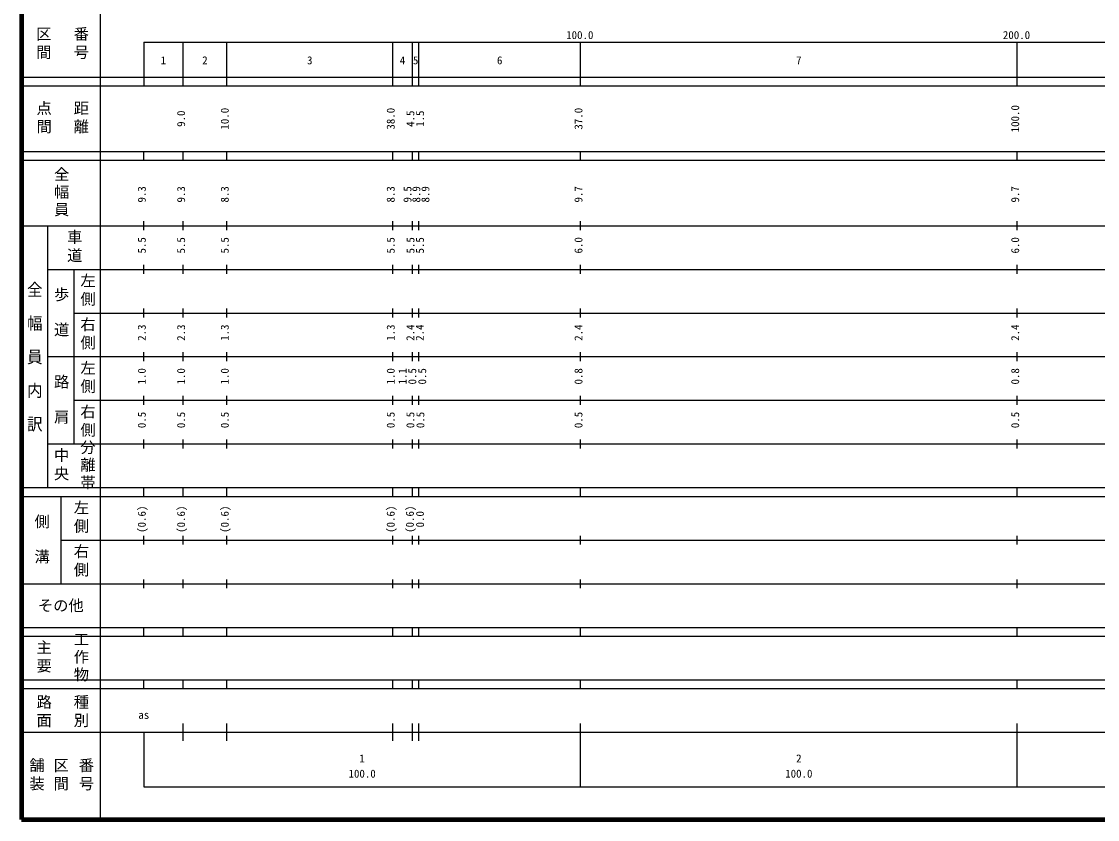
# Model space of a CAD drawing. Units: millimetres on the paper, enlarged 1000 times. Extents: x 40000 to 680000, y 20000 to 380000.
# Drawn here: x 40000 to 286388, y 20000 to 202759 of the extents above; entities that cross this region are included whole.
import ezdxf
from ezdxf.enums import TextEntityAlignment as Align

# ---------------------------------------------------------------- set-up
doc = ezdxf.new("R2010")
doc.units = ezdxf.units.MM
doc.header["$LTSCALE"] = 1000
doc.layers.add('M-TTL', color=2, linetype='Continuous', lineweight=140)
doc.layers.add('M-TTL-BAND', color=7, linetype='Continuous', lineweight=25)
doc.styles.add('@ＭＳ ゴシック', font='')
doc.styles.add('ＭＳ ゴシック', font='')
doc.styles.get('@ＭＳ ゴシック').set_extended_font_data('@MS Gothic')
doc.styles.get('ＭＳ ゴシック').set_extended_font_data('MS Gothic')

msp = doc.modelspace()

# ---------------------------------------------------------------- linework, layer by layer
at = {"layer": 'M-TTL'}
for p, q in [((40000, 380000), (40000, 20000)), ((40000, 20000), (680000, 20000))]:
    msp.add_line(p, q, dxfattribs=at)
at = {"layer": 'M-TTL-BAND'}
for p, q in [((58000, 370000), (58000, 20000)), ((68000, 198000), (579000, 198000)), ((68000, 198000), (68000, 188000)), ((77000, 188000), (77000, 198000)), ((87000, 188000), (87000, 198000)), ((125000, 188000), (125000, 198000)), ((129500, 188000), (129500, 198000)), ((131000, 188000), (131000, 198000)), ((168000, 188000), (168000, 198000)), ((268000, 188000), (268000, 198000)), ((40000, 190000), (579000, 190000)), ((40000, 188000), (579000, 188000)), ((40000, 173000), (579000, 173000)), ((68000, 171000), (68000, 173000)), ((77000, 171000), (77000, 173000)), ((87000, 171000), (87000, 173000)), ((125000, 171000), (125000, 173000)), ((129500, 171000), (129500, 173000)), ((131000, 171000), (131000, 173000)), ((168000, 171000), (168000, 173000)), ((268000, 171000), (268000, 173000)), ((40000, 171000), (579000, 171000)), ((40000, 156000), (579000, 156000)), ((46000, 96000), (46000, 156000)), ((68000, 155000), (68000, 157000)), ((77000, 155000), (77000, 157000)), ((87000, 155000), (87000, 157000)), ((125000, 155000), (125000, 157000)), ((129500, 155000), (129500, 157000)), ((131000, 155000), (131000, 157000)), ((168000, 155000), (168000, 157000)), ((268000, 155000), (268000, 157000)), ((46000, 146000), (579000, 146000)), ((52000, 146000), (52000, 106000)), ((68000, 145000), (68000, 147000)), ((77000, 145000), (77000, 147000)), ((87000, 145000), (87000, 147000)), ((125000, 145000), (125000, 147000)), ((129500, 145000), (129500, 147000)), ((131000, 145000), (131000, 147000)), ((168000, 145000), (168000, 147000)), ((268000, 145000), (268000, 147000)), ((52000, 136000), (579000, 136000)), ((68000, 135000), (68000, 137000)), ((77000, 135000), (77000, 137000)), ((87000, 135000), (87000, 137000)), ((125000, 135000), (125000, 137000)), ((129500, 135000), (129500, 137000)), ((131000, 135000), (131000, 137000)), ((168000, 135000), (168000, 137000)), ((268000, 135000), (268000, 137000)), ((46000, 126000), (579000, 126000)), ((68000, 125000), (68000, 127000)), ((77000, 125000), (77000, 127000)), ((87000, 125000), (87000, 127000)), ((125000, 125000), (125000, 127000)), ((129500, 125000), (129500, 127000)), ((131000, 125000), (131000, 127000)), ((168000, 125000), (168000, 127000)), ((268000, 125000), (268000, 127000)), ((52000, 116000), (579000, 116000)), ((68000, 115000), (68000, 117000)), ((77000, 115000), (77000, 117000)), ((87000, 115000), (87000, 117000)), ((125000, 115000), (125000, 117000)), ((129500, 115000), (129500, 117000)), ((131000, 115000), (131000, 117000)), ((168000, 115000), (168000, 117000)), ((268000, 115000), (268000, 117000)), ((46000, 106000), (579000, 106000)), ((68000, 105000), (68000, 107000)), ((77000, 105000), (77000, 107000)), ((87000, 105000), (87000, 107000)), ((125000, 105000), (125000, 107000)), ((129500, 105000), (129500, 107000)), ((131000, 105000), (131000, 107000)), ((168000, 105000), (168000, 107000)), ((268000, 105000), (268000, 107000)), ((40000, 96000), (579000, 96000)), ((40000, 94000), (579000, 94000)), ((49000, 94000), (49000, 74000)), ((68000, 94000), (68000, 96000)), ((77000, 94000), (77000, 96000)), ((87000, 94000), (87000, 96000)), ((125000, 94000), (125000, 96000)), ((129500, 94000), (129500, 96000)), ((131000, 94000), (131000, 96000)), ((168000, 94000), (168000, 96000)), ((268000, 94000), (268000, 96000)), ((49000, 84000), (579000, 84000)), ((68000, 83000), (68000, 85000)), ((77000, 83000), (77000, 85000)), ((87000, 83000), (87000, 85000)), ((125000, 83000), (125000, 85000)), ((129500, 83000), (129500, 85000)), ((131000, 83000), (131000, 85000)), ((168000, 83000), (168000, 85000)), ((268000, 83000), (268000, 85000)), ((40000, 74000), (579000, 74000)), ((68000, 73000), (68000, 75000)), ((77000, 73000), (77000, 75000)), ((87000, 73000), (87000, 75000)), ((125000, 73000), (125000, 75000)), ((129500, 73000), (129500, 75000)), ((131000, 73000), (131000, 75000)), ((168000, 73000), (168000, 75000)), ((268000, 73000), (268000, 75000)), ((40000, 64000), (579000, 64000)), ((40000, 62000), (579000, 62000)), ((68000, 62000), (68000, 64000)), ((77000, 62000), (77000, 64000)), ((87000, 62000), (87000, 64000)), ((125000, 62000), (125000, 64000)), ((129500, 62000), (129500, 64000)), ((131000, 62000), (131000, 64000)), ((168000, 62000), (168000, 64000)), ((268000, 62000), (268000, 64000)), ((40000, 52000), (579000, 52000)), ((68000, 50000), (68000, 52000)), ((77000, 50000), (77000, 52000)), ((87000, 50000), (87000, 52000)), ((125000, 50000), (125000, 52000)), ((129500, 50000), (129500, 52000)), ((131000, 50000), (131000, 52000)), ((168000, 50000), (168000, 52000)), ((268000, 50000), (268000, 52000)), ((40000, 50000), (579000, 50000)), ((77000, 38000), (77000, 42000)), ((87000, 38000), (87000, 42000)), ((125000, 38000), (125000, 42000)), ((129500, 38000), (129500, 42000)), ((131000, 38000), (131000, 42000)), ((168000, 27500), (168000, 42000)), ((268000, 27500), (268000, 42000)), ((40000, 40000), (579000, 40000)), ((68000, 40000), (68000, 27500)), ((68000, 27500), (579000, 27500))]:
    msp.add_line(p, q, dxfattribs=at)

# ---------------------------------------------------------------- texts
at = {"layer": 'M-TTL-BAND', "style": 'ＭＳ ゴシック'}
for s, p in [('100.0', (167844, 198195)), ('200.0', (267844, 198195)), ('1', (72500, 192405)), ('2', (82000, 192405)), ('3', (106000, 192405)), ('4', (127250, 192405)), ('5', (130250, 192405)), ('6', (149500, 192405)), ('7', (218000, 192405)), ('as', (68000, 42500)), ('1', (118000, 32523)), ('2', (218000, 32523)), ('100.0', (118000, 29033)), ('100.0', (218000, 29033))]:
    msp.add_text(s, height=1833, dxfattribs=at).set_placement(p, align=Align.BOTTOM_CENTER)
for s, p in [('10.0', (88000, 180500)), ('38.0', (126000, 180500)), ('37.0', (169000, 180500)), ('100.0', (269000, 180500)), ('9.0', (78000, 180500)), ('4.5', (130500, 180500)), ('1.5', (132724, 180500)), ('9.3', (69000, 163174)), ('9.3', (78000, 163174)), ('8.3', (88000, 163174)), ('8.3', (126000, 163174)), ('9.5', (129846, 163174)), ('8.9', (131870, 163174)), ('8.9', (133950, 163174)), ('9.7', (169000, 163174)), ('9.7', (269000, 163174)), ('5.5', (69000, 151500)), ('5.5', (78000, 151500)), ('5.5', (88000, 151500)), ('5.5', (126000, 151500)), ('5.5', (130528, 151500)), ('5.5', (132700, 151500)), ('6.0', (169000, 151500)), ('6.0', (269000, 151500)), ('2.3', (69000, 131500)), ('2.3', (78000, 131500)), ('1.3', (88000, 131500)), ('1.3', (126000, 131500)), ('2.4', (130500, 131500)), ('2.4', (132660, 131500)), ('2.4', (169000, 131500)), ('2.4', (269000, 131500)), ('1.0', (69000, 121500)), ('1.0', (78000, 121500)), ('1.0', (88000, 121500)), ('1.0', (126000, 121500)), ('1.1', (128720, 121500)), ('0.5', (130944, 121500)), ('0.5', (133220, 121500)), ('0.8', (169000, 121500)), ('0.8', (269000, 121500)), ('0.5', (69000, 111500)), ('0.5', (78000, 111500)), ('0.5', (88000, 111500)), ('0.5', (126000, 111500)), ('0.5', (130500, 111500)), ('0.5', (132793, 111500)), ('0.5', (169000, 111500)), ('0.5', (269000, 111500)), ('(0.6)', (69000, 88764)), ('(0.6)', (78000, 88764)), ('(0.6)', (88000, 88764)), ('(0.6)', (126000, 88764)), ('(0.6)', (130389, 88764)), ('0.0', (132717, 88764))]:
    msp.add_text(s, height=1833, rotation=90, dxfattribs=at).set_placement(p, align=Align.BOTTOM_CENTER)
at = {"layer": 'M-TTL-BAND', "style": '@ＭＳ ゴシック', "width": 1.1}
msp.add_text('全\u3000幅\u3000員\u3000内\u3000訳', height=2566, rotation=270, dxfattribs=at).set_placement((43000, 126000), align=Align.MIDDLE_CENTER)
at = {"layer": 'M-TTL-BAND', "style": 'ＭＳ ゴシック'}
msp.add_text('その他', height=2566, dxfattribs=at).set_placement((49000, 69000), align=Align.MIDDLE_CENTER)
at = {"layer": 'M-TTL-BAND', "char_height": 2566, "attachment_point": 5, "rotation": 270, "style": '@ＭＳ ゴシック'}
for s, insert in [('\\T1.2;区間', (45000, 197500)), ('\\T1.2;番号', (53500, 197500)), ('\\T1.2;点間', (45000, 180500)), ('\\T1.2;距離', (53500, 180500)), ('\\T1.15;全幅員', (49000, 163500)), ('\\T1.2;車道', (52000, 151000)), ('\\T1.2;左側', (55000, 141000)), ('\\T1.15;歩\u3000道', (49000, 136000)), ('\\T1.2;右側', (55000, 131000)), ('\\T1.2;左側', (55000, 121000)), ('\\T1.15;路\u3000肩', (49000, 116000)), ('\\T1.2;右側', (55000, 111000)), ('\\T1.15;分離帯', (55000, 101000)), ('\\T1.2;中央', (49000, 101000)), ('\\T1.2;左側', (53500, 89000)), ('\\T1.15;側\u3000溝', (44500, 84000)), ('\\T1.2;右側', (53500, 79000)), ('\\T1.15;工作物', (53500, 57000)), ('\\T1.2;主要', (45000, 57000)), ('\\T1.2;路面', (45000, 44500)), ('\\T1.2;種別', (53500, 44500)), ('\\T1.2;舗装', (43333, 30000)), ('\\T1.2;区間', (49000, 30000)), ('\\T1.2;番号', (54667, 30000))]:
    msp.add_mtext(s, dxfattribs=dict(at, insert=insert))

doc.saveas('drawing.dxf')
